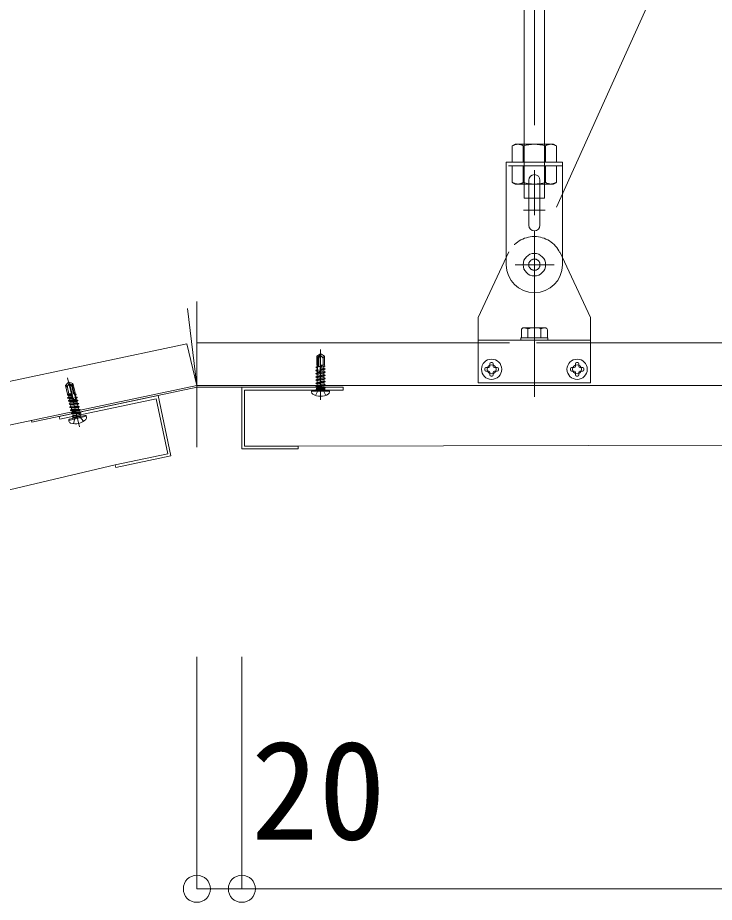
# Model space of a CAD drawing. Units: millimetres on the paper, enlarged 5 times, with parts at other scales. Extents: x -1379 to 1379, y -984 to 973.
# Drawn here: x -612.3 to -534.9, y -274.6 to -176.3 of the extents above; entities that cross this region are included whole.
import ezdxf
from ezdxf.enums import TextEntityAlignment as Align

# ---------------------------------------------------------------- set-up
doc = ezdxf.new("R2010")
doc.units = ezdxf.units.MM
doc.header["$LTSCALE"] = 5
doc.header["$PDMODE"] = 32
doc.header["$PDSIZE"] = 3
for name, pattern in [('CHAIN1', [8, 5, -1, 1, -1]), ('DASHED1', [1.8, 1.2, -0.6]), ('DOUBLE_CHAIN1', [8.8, 5, -1, 0.6, -0.6, 0.6, -1]), ('LONG_DASHED1', [7, 6, -1])]:
    doc.linetypes.add(name, pattern=pattern)
for name, color, linetype, lineweight in [('2-0_中心線', 3, 'Continuous', 18), ('2-1_中線', 7, 'Continuous', 18), ('2-2_太線１', 3, 'Continuous', 18), ('2-5_寸法', 4, 'Continuous', 9), ('2-6_文字', 7, 'Continuous', 18)]:
    doc.layers.add(name, color=color, linetype=linetype, lineweight=lineweight)
doc.styles.add('ＭＳ ゴシック', font='')
doc.styles.get('ＭＳ ゴシック').set_extended_font_data('MS Gothic')

msp = doc.modelspace()

# ---------------------------------------------------------------- linework, layer by layer
at = {"layer": '2-0_中心線', "color": 4, "linetype": 'CHAIN1', "lineweight": 9}
for p, q in [((-554.919, -83.258), (-554.919, -218.42)), ((-554.919, -200.017), (-554.919, -208.3)), ((-557.035, -203.748), (-552.732, -203.748)), ((-592.419, -207.835), (-592.419, -224.023)), ((-554.919, -216.565), (-554.919, -208.014)), ((-592.419, -217.173), (-593.441, -208.631)), ((-578.669, -218.766), (-578.669, -213.168)), ((-605.454, -221.768), (-606.773, -216.328))]:
    msp.add_line(p, q, dxfattribs=at)
at = {"layer": '2-0_中心線'}
for p, q in [((-556.044, -86.173), (-556.044, -190.373)), ((-553.794, -86.173), (-553.794, -190.373)), ((-578.76, -213.693), (-579.094, -213.927)), ((-579.094, -214.923), (-579.094, -213.927)), ((-578.969, -213.993), (-579.094, -213.927)), ((-578.692, -213.798), (-578.969, -213.993)), ((-578.969, -213.993), (-578.969, -215.048)), ((-578.894, -214.149), (-578.692, -213.798)), ((-578.894, -214.149), (-578.894, -215.048)), ((-578.669, -213.673), (-578.76, -213.693)), ((-578.76, -213.693), (-578.692, -213.798)), ((-578.682, -214.024), (-578.719, -214.089)), ((-578.719, -214.089), (-578.719, -215.405)), ((-578.692, -213.798), (-578.669, -213.673)), ((-578.645, -213.783), (-578.669, -213.673)), ((-578.493, -213.998), (-578.51, -213.986)), ((-578.394, -214.186), (-578.394, -214.923)), ((-578.307, -213.985), (-578.244, -213.927)), ((-578.244, -214.923), (-578.244, -213.927)), ((-579.169, -215.185), (-579.15, -215.119)), ((-579.169, -215.185), (-578.961, -215.152)), ((-579.169, -215.185), (-579.044, -215.257)), ((-579.15, -215.119), (-579.044, -215.058)), ((-579.15, -215.119), (-578.965, -215.076)), ((-579.094, -214.923), (-579.023, -214.923)), ((-579.044, -215.058), (-579.044, -214.923)), ((-579.016, -215.052), (-579.044, -215.058)), ((-579.023, -214.923), (-579.016, -215.052)), ((-578.623, -215.048), (-579.017, -215.048)), ((-578.965, -215.076), (-579.016, -215.052)), ((-579.006, -215.247), (-578.961, -215.152)), ((-578.965, -215.076), (-578.961, -215.152)), ((-578.589, -214.923), (-578.778, -215.621)), ((-578.655, -215.165), (-578.294, -215.08)), ((-578.655, -215.165), (-578.583, -215.092)), ((-578.468, -214.923), (-578.597, -214.953)), ((-578.553, -214.98), (-578.597, -214.953)), ((-578.589, -214.923), (-578.244, -214.923)), ((-578.553, -214.98), (-578.583, -215.092)), ((-578.583, -215.092), (-578.213, -215.033)), ((-578.553, -214.98), (-578.31, -214.923)), ((-578.213, -215.033), (-578.294, -215.08)), ((-578.294, -215.235), (-578.294, -215.08)), ((-578.213, -215.033), (-578.244, -214.923)), ((-579.194, -215.497), (-579.044, -215.411)), ((-579.194, -215.497), (-578.944, -215.455)), ((-579.194, -215.522), (-578.943, -215.48)), ((-579.194, -215.522), (-579.194, -215.497)), ((-579.194, -215.522), (-579.044, -215.609)), ((-579.194, -215.875), (-578.144, -215.699)), ((-579.194, -215.85), (-579.044, -215.763)), ((-579.194, -215.875), (-579.194, -215.85)), ((-579.194, -215.875), (-579.044, -215.962)), ((-579.194, -216.227), (-578.144, -216.051)), ((-579.194, -216.202), (-579.044, -216.116)), ((-579.044, -215.257), (-579.006, -215.247)), ((-579.044, -215.411), (-579.044, -215.257)), ((-578.997, -215.4), (-579.044, -215.411)), ((-578.294, -215.587), (-579.044, -215.763)), ((-579.044, -215.609), (-578.986, -215.595)), ((-579.044, -215.763), (-579.044, -215.609)), ((-579.044, -215.962), (-578.294, -215.785)), ((-578.294, -215.94), (-579.044, -216.116)), ((-579.044, -216.116), (-579.044, -215.962)), ((-579.044, -216.314), (-578.294, -216.138)), ((-579.006, -215.247), (-578.997, -215.4)), ((-578.944, -215.455), (-578.997, -215.4)), ((-578.986, -215.595), (-578.943, -215.48)), ((-578.986, -215.595), (-578.983, -215.657)), ((-578.944, -215.455), (-578.943, -215.48)), ((-578.756, -215.541), (-578.294, -215.433)), ((-578.756, -215.541), (-578.676, -215.435)), ((-578.294, -215.235), (-578.699, -215.33)), ((-578.669, -215.409), (-578.699, -215.33)), ((-578.676, -215.435), (-578.144, -215.346)), ((-578.669, -215.409), (-578.676, -215.435)), ((-578.144, -215.346), (-578.294, -215.433)), ((-578.294, -215.587), (-578.294, -215.433)), ((-578.144, -215.699), (-578.294, -215.785)), ((-578.294, -215.94), (-578.294, -215.785)), ((-578.144, -216.051), (-578.294, -216.138)), ((-578.294, -216.292), (-578.294, -216.138)), ((-578.144, -215.346), (-578.144, -215.321)), ((-578.144, -215.699), (-578.144, -215.674)), ((-578.144, -216.051), (-578.144, -216.026)), ((-606.773, -218.134), (-607.007, -217.166)), ((-606.933, -217.207), (-607.007, -217.166)), ((-606.749, -217.176), (-606.736, -217.16)), ((-606.654, -216.819), (-606.562, -216.817)), ((-606.603, -216.935), (-606.654, -216.819)), ((-606.652, -216.932), (-606.654, -216.819)), ((-606.562, -216.817), (-606.603, -216.935)), ((-606.323, -217.228), (-606.603, -216.935)), ((-606.603, -216.935), (-606.287, -217.058)), ((-606.562, -216.817), (-606.181, -216.966)), ((-606.559, -217.157), (-606.508, -217.211)), ((-606.287, -217.058), (-606.181, -216.966)), ((-606.287, -217.058), (-606.038, -218.084)), ((-605.946, -217.933), (-606.181, -216.966)), ((-579.194, -216.227), (-579.194, -216.202)), ((-579.194, -216.227), (-579.044, -216.314)), ((-579.182, -216.548), (-579.044, -216.468)), ((-579.172, -216.593), (-579.182, -216.548)), ((-579.182, -216.9), (-579.044, -216.821)), ((-579.172, -216.946), (-579.182, -216.9)), ((-579.172, -216.593), (-578.144, -216.404)), ((-579.172, -216.593), (-579.056, -216.66)), ((-579.172, -216.946), (-578.144, -216.756)), ((-579.172, -216.946), (-579.056, -217.012)), ((-579.172, -217.303), (-578.144, -217.114)), ((-579.056, -216.66), (-578.294, -216.49)), ((-579.056, -217.012), (-578.294, -216.843)), ((-578.294, -216.292), (-579.044, -216.468)), ((-579.044, -216.468), (-579.044, -216.314)), ((-578.294, -216.645), (-579.044, -216.821)), ((-579.044, -216.821), (-579.044, -216.66)), ((-578.294, -217.002), (-579.044, -217.179)), ((-579.044, -217.179), (-579.044, -217.012)), ((-578.144, -216.404), (-578.294, -216.49)), ((-578.144, -216.756), (-578.294, -216.843)), ((-578.144, -217.114), (-578.294, -217.201)), ((-578.144, -216.404), (-578.144, -216.379)), ((-578.144, -216.756), (-578.144, -216.731)), ((-578.144, -217.114), (-578.144, -217.089)), ((-606.8, -217.382), (-606.627, -218.098)), ((-606.777, -218.248), (-606.773, -218.134)), ((-606.437, -218.052), (-606.773, -218.134)), ((-606.459, -218.116), (-606.709, -218.118)), ((-606.555, -218.081), (-606.422, -218.08)), ((-606.508, -217.211), (-606.197, -218.49)), ((-606.459, -218.116), (-606.422, -218.08)), ((-606.459, -218.116), (-606.404, -218.218)), ((-606.437, -218.052), (-606.09, -218.687)), ((-606.375, -218.166), (-605.993, -218.073)), ((-606.323, -217.228), (-606.111, -218.102)), ((-606.036, -218.113), (-605.992, -218.077)), ((-605.846, -218.111), (-606.036, -218.113)), ((-606.036, -218.113), (-606.022, -218.187)), ((-605.946, -217.933), (-606.015, -217.95)), ((-606.015, -217.95), (-605.992, -218.077)), ((-605.963, -218.077), (-605.995, -217.945)), ((-605.992, -218.077), (-605.963, -218.077)), ((-605.846, -218.111), (-605.963, -218.077)), ((-605.813, -218.17), (-605.846, -218.111)), ((-577.669, -217.798), (-579.669, -217.798)), ((-579.669, -217.798), (-579.669, -217.873)), ((-577.794, -217.673), (-579.544, -217.673)), ((-579.194, -217.673), (-579.115, -217.594)), ((-579.182, -217.258), (-579.044, -217.179)), ((-579.172, -217.303), (-579.182, -217.258)), ((-579.172, -217.303), (-579.056, -217.37)), ((-579.112, -217.473), (-579.115, -217.594)), ((-579.115, -217.594), (-578.224, -217.594)), ((-579.112, -217.473), (-578.156, -217.473)), ((-579.056, -217.37), (-578.294, -217.201)), ((-579.044, -217.473), (-579.044, -217.37)), ((-578.294, -217.355), (-578.797, -217.473)), ((-578.338, -217.473), (-578.144, -217.441)), ((-578.144, -217.441), (-578.294, -217.355)), ((-578.227, -217.473), (-578.224, -217.594)), ((-578.144, -217.673), (-578.224, -217.594)), ((-578.18, -217.473), (-578.144, -217.466)), ((-578.144, -217.466), (-578.156, -217.473)), ((-578.144, -217.466), (-578.144, -217.441)), ((-577.669, -217.798), (-577.669, -217.873)), ((-606.404, -218.218), (-606.777, -218.248)), ((-606.777, -218.248), (-606.687, -218.275)), ((-606.77, -218.568), (-606.776, -218.544)), ((-606.233, -218.53), (-606.77, -218.568)), ((-606.77, -218.568), (-606.604, -218.617)), ((-606.687, -218.911), (-606.693, -218.887)), ((-606.317, -218.272), (-606.687, -218.275)), ((-606.65, -218.425), (-606.687, -218.275)), ((-605.625, -218.835), (-606.687, -218.911)), ((-606.687, -218.911), (-606.521, -218.96)), ((-606.65, -218.425), (-606.235, -218.422)), ((-606.129, -218.614), (-606.604, -218.617)), ((-606.567, -218.767), (-606.604, -218.617)), ((-606.567, -218.767), (-605.797, -218.762)), ((-605.75, -218.954), (-606.521, -218.96)), ((-606.484, -219.11), (-606.521, -218.96)), ((-606.484, -219.11), (-605.714, -219.104)), ((-606.317, -218.272), (-606.404, -218.218)), ((-606.246, -218.506), (-606.233, -218.53)), ((-606.245, -218.506), (-606.235, -218.422)), ((-606.129, -218.614), (-606.233, -218.53)), ((-605.813, -218.17), (-606.022, -218.187)), ((-605.956, -218.269), (-606.022, -218.187)), ((-605.967, -218.486), (-605.929, -218.419)), ((-605.714, -218.468), (-605.967, -218.486)), ((-605.967, -218.486), (-605.963, -218.51)), ((-605.708, -218.492), (-605.963, -218.51)), ((-605.893, -218.612), (-605.963, -218.51)), ((-605.916, -218.269), (-605.956, -218.269)), ((-605.956, -218.269), (-605.929, -218.419)), ((-605.929, -218.419), (-605.88, -218.419)), ((-605.813, -218.17), (-605.916, -218.269)), ((-605.88, -218.419), (-605.916, -218.269)), ((-605.833, -218.612), (-605.893, -218.612)), ((-605.893, -218.612), (-605.882, -218.673)), ((-605.714, -218.468), (-605.88, -218.419)), ((-605.708, -218.492), (-605.833, -218.612)), ((-605.797, -218.762), (-605.833, -218.612)), ((-605.631, -218.81), (-605.797, -218.762)), ((-605.625, -218.835), (-605.75, -218.954)), ((-605.714, -219.104), (-605.75, -218.954)), ((-605.708, -218.492), (-605.714, -218.468)), ((-605.548, -219.153), (-605.714, -219.104)), ((-605.625, -218.835), (-605.631, -218.81)), ((-606.604, -219.254), (-606.61, -219.229)), ((-605.542, -219.177), (-606.604, -219.254)), ((-606.604, -219.254), (-606.438, -219.302)), ((-606.521, -219.596), (-606.527, -219.572)), ((-605.478, -219.538), (-606.521, -219.596)), ((-606.521, -219.596), (-606.354, -219.645)), ((-606.438, -219.939), (-606.443, -219.914)), ((-605.667, -219.297), (-606.438, -219.302)), ((-606.401, -219.452), (-606.438, -219.302)), ((-605.395, -219.881), (-606.438, -219.939)), ((-606.438, -219.939), (-606.271, -219.987)), ((-606.401, -219.452), (-605.631, -219.447)), ((-605.574, -219.63), (-606.354, -219.645)), ((-606.318, -219.795), (-605.548, -219.789)), ((-605.491, -219.973), (-606.271, -219.987)), ((-605.542, -219.177), (-605.667, -219.297)), ((-605.631, -219.447), (-605.667, -219.297)), ((-605.478, -219.492), (-605.631, -219.447)), ((-605.548, -219.789), (-605.586, -219.633)), ((-605.478, -219.538), (-605.574, -219.63)), ((-605.542, -219.177), (-605.548, -219.153)), ((-605.395, -219.834), (-605.548, -219.789)), ((-605.463, -220.137), (-605.503, -219.976)), ((-605.395, -219.881), (-605.491, -219.973)), ((-605.478, -219.538), (-605.478, -219.492)), ((-605.395, -219.881), (-605.395, -219.834)), ((-606.654, -221.063), (-604.71, -220.592)), ((-606.654, -221.063), (-606.636, -221.136)), ((-606.562, -220.912), (-604.861, -220.5)), ((-606.353, -220.286), (-606.359, -220.262)), ((-605.31, -220.228), (-606.353, -220.286)), ((-606.353, -220.286), (-606.187, -220.335)), ((-606.276, -220.605), (-606.151, -220.485)), ((-606.08, -220.59), (-606.276, -220.605)), ((-606.27, -220.629), (-606.276, -220.605)), ((-606.234, -220.627), (-606.27, -220.629)), ((-606.27, -220.629), (-606.257, -220.633)), ((-605.328, -220.407), (-606.257, -220.633)), ((-606.234, -220.142), (-605.463, -220.137)), ((-606.221, -220.83), (-606.163, -220.734)), ((-606.188, -220.616), (-606.163, -220.734)), ((-605.407, -220.32), (-606.187, -220.335)), ((-605.297, -220.524), (-606.163, -220.734)), ((-606.151, -220.485), (-605.634, -220.481)), ((-605.311, -220.182), (-605.463, -220.137)), ((-605.394, -220.423), (-605.418, -220.323)), ((-605.31, -220.228), (-605.407, -220.32)), ((-605.328, -220.407), (-605.297, -220.524)), ((-605.31, -220.228), (-605.311, -220.182)), ((-605.201, -220.582), (-605.297, -220.524)), ((-604.71, -220.592), (-604.692, -220.665))]:
    msp.add_line(p, q, dxfattribs=at)
at = {"layer": '2-0_中心線', "linetype": 'LONG_DASHED1'}
for p, q in [((-579.244, -218.268), (-578.956, -217.689)), ((-578.669, -217.537), (-578.956, -217.689)), ((-578.669, -217.537), (-578.383, -217.689)), ((-578.094, -218.268), (-578.383, -217.689)), ((-606.13, -221.42), (-605.986, -220.789)), ((-605.743, -220.573), (-605.986, -220.789)), ((-605.743, -220.573), (-605.429, -220.654)), ((-605.012, -221.148), (-605.429, -220.654))]:
    msp.add_line(p, q, dxfattribs=at)
at = {"layer": '2-0_中心線'}
for points in [[(-578.244, -213.927), (-578.579, -213.693), (-578.669, -213.673)], [(-579.194, -215.85), (-578.144, -215.674), (-578.294, -215.587)], [(-579.194, -216.202), (-578.144, -216.026), (-578.294, -215.94)], [(-578.669, -215.409), (-578.144, -215.321), (-578.294, -215.235)], [(-607.007, -217.166), (-606.737, -216.859), (-606.654, -216.819)], [(-579.182, -216.548), (-578.144, -216.379), (-578.294, -216.292)], [(-579.182, -216.9), (-578.144, -216.731), (-578.294, -216.645)], [(-579.182, -217.258), (-578.144, -217.089), (-578.294, -217.002)], [(-578.284, -216.651), (-578.294, -216.496), (-578.294, -216.49)], [(-578.284, -217.003), (-578.294, -216.848), (-578.294, -216.843)], [(-578.284, -217.361), (-578.294, -217.206), (-578.294, -217.201)], [(-606.245, -218.506), (-606.776, -218.544), (-606.65, -218.425)], [(-605.631, -218.81), (-606.693, -218.887), (-606.567, -218.767)], [(-605.548, -219.153), (-606.61, -219.229), (-606.484, -219.11)], [(-605.478, -219.492), (-606.527, -219.572), (-606.401, -219.452)], [(-605.395, -219.834), (-606.443, -219.914), (-606.318, -219.795)], [(-606.327, -219.804), (-606.353, -219.65), (-606.354, -219.645)], [(-606.244, -220.146), (-606.27, -219.993), (-606.271, -219.987)], [(-605.311, -220.182), (-606.359, -220.262), (-606.234, -220.142)], [(-606.16, -220.494), (-606.186, -220.34), (-606.187, -220.335)]]:
    msp.add_lwpolyline(points, dxfattribs=at)
for centre, radius, start, end in [((-578.973, -213.856), 0.336, 329.99998, 12.5), ((-578.578, -214.084), 0.12, 54.99998, 149.99998), ((-578.317, -213.711), 0.336, 192.5, 235), ((-578.625, -214.186), 0.23, 0, 54.99998), ((-578.407, -213.876), 0.148, 235, 312.84566), ((-578.12, -214.186), 0.275, 132.84566, 180), ((-578.907, -215.486), 0.188, 246.07925, 313.5446), ((-606.988, -216.938), 0.336, 318.63478, 1.13478), ((-606.646, -217.239), 0.12, 43.63479, 138.63479), ((-606.316, -216.925), 0.336, 181.13478, 223.63479), ((-606.861, -217.078), 0.148, 240.78912, 318.63478), ((-607.067, -217.447), 0.275, 13.63478, 60.78912), ((-606.577, -217.328), 0.23, 138.63479, 193.63478), ((-579.544, -217.798), 0.125, 90, 180), ((-579.369, -217.873), 0.3, 180, 238.10921), ((-578.669, -216.748), 1.625, 238.10921, 301.89078), ((-577.969, -217.873), 0.3, 301.89078, 0), ((-577.794, -217.798), 0.125, 0, 90), ((-605.996, -218.524), 0.188, 240.09018, 307.55552), ((-606.532, -221.034), 0.125, 103.63478, 193.63478), ((-605.929, -219.807), 1.625, 251.744, 315.52557), ((-604.831, -220.621), 0.125, 13.63478, 103.63478), ((-604.984, -220.735), 0.3, 315.52557, 13.63478), ((-606.344, -221.065), 0.3, 193.63478, 251.744)]:
    msp.add_arc(centre, radius, start, end, dxfattribs=at)
at = {"layer": '2-1_中線', "color": 3}
for p, q in [((-557.041, -190.373), (-557.369, -190.563)), ((-557.369, -192.373), (-557.369, -190.563)), ((-552.798, -190.373), (-557.041, -190.373)), ((-556.144, -192.373), (-556.144, -190.563)), ((-553.694, -192.373), (-553.694, -190.563)), ((-552.798, -190.373), (-552.469, -190.563)), ((-552.469, -192.373), (-552.469, -190.563)), ((-557.369, -192.373), (-552.469, -192.373)), ((-556.363, -210.998), (-556.363, -211.873)), ((-556.196, -210.79), (-556.313, -210.848)), ((-556.113, -210.748), (-553.726, -210.748)), ((-556.023, -210.771), (-555.641, -210.873)), ((-555.641, -210.877), (-555.641, -211.873)), ((-553.815, -210.77), (-554.198, -210.871)), ((-554.198, -210.871), (-554.198, -211.873)), ((-553.644, -210.788), (-553.528, -210.846)), ((-553.476, -210.998), (-553.476, -211.873)), ((-556.363, -211.873), (-553.476, -211.873)), ((-553.419, -212.123), (-553.419, -211.873))]:
    msp.add_line(p, q, dxfattribs=at)
at = {"layer": '2-1_中線'}
for p, q in [((-551.794, -192.373), (-558.044, -192.373)), ((-558.044, -192.373), (-558.044, -203.748)), ((-551.794, -192.373), (-551.794, -203.748)), ((-561.169, -209.623), (-557.749, -202.322)), ((-548.669, -209.623), (-552.09, -202.322)), ((-561.169, -209.623), (-561.169, -216.873)), ((-548.669, -209.623), (-548.669, -216.873)), ((-561.169, -212.123), (-548.669, -212.123)), ((-548.669, -216.873), (-561.169, -216.873)), ((-592.419, -217.173), (-587.419, -217.173)), ((-587.419, -217.373), (-592.395, -217.373)), ((-587.419, -217.373), (-576.169, -217.373)), ((-587.419, -217.373), (-587.419, -224.223)), ((-576.169, -217.373), (-576.169, -217.673)), ((-596.714, -218.287), (-607.721, -220.611)), ((-607.659, -220.905), (-596.945, -218.642)), ((-596.945, -218.642), (-595.654, -224.757)), ((-596.714, -218.285), (-595.298, -224.989)), ((-607.721, -220.611), (-607.659, -220.905)), ((-581.169, -223.923), (-587.119, -223.923)), ((-581.169, -223.923), (-392.919, -223.423)), ((-601.476, -225.987), (-595.654, -224.757)), ((-601.414, -226.28), (-595.298, -224.989)), ((-740.921, -258.74), (-601.476, -225.987)), ((-601.476, -225.987), (-601.414, -226.28))]:
    msp.add_line(p, q, dxfattribs=at)
at = {"layer": '2-1_中線', "linetype": 'DASHED1'}
for p, q in [((-551.794, -192.773), (-558.044, -192.773)), ((-548.669, -212.423), (-561.169, -212.423))]:
    msp.add_line(p, q, dxfattribs=at)
at = {"layer": '2-1_中線', "color": 3, "linetype": 'DASHED1'}
for p, q in [((-552.469, -192.773), (-557.369, -192.773)), ((-557.369, -192.798), (-557.369, -194.609)), ((-556.144, -192.798), (-556.144, -194.609)), ((-553.694, -192.798), (-553.694, -194.609)), ((-552.469, -192.798), (-552.469, -194.609)), ((-557.041, -194.798), (-557.369, -194.609)), ((-557.041, -194.798), (-552.798, -194.798)), ((-552.798, -194.798), (-552.469, -194.609))]:
    msp.add_line(p, q, dxfattribs=at)
at = {"layer": '2-1_中線', "color": 3}
msp.add_lwpolyline([(-553.419, -211.873), (-556.419, -211.873), (-556.419, -212.123)], dxfattribs=at)
at = {"layer": '2-1_中線'}
for points in [[(-592.395, -217.373), (-610.765, -221.253), (-610.806, -221.058)], [(-576.169, -217.673), (-587.119, -217.673), (-587.119, -223.923)], [(-581.169, -223.923), (-581.169, -224.223), (-587.419, -224.223)]]:
    msp.add_lwpolyline(points, dxfattribs=at)
at = {"layer": '2-1_中線', "linetype": 'DASHED1'}
msp.add_circle((-554.919, -203.748), 0.625, dxfattribs=at)
at = {"layer": '2-1_中線'}
for centre in [(-559.669, -215.373), (-550.169, -215.373)]:
    msp.add_circle(centre, 0.5, dxfattribs=at)
at = {"layer": '2-1_中線', "color": 3}
for centre, radius, start, end in [((-556.569, -192.066), 1.703, 96.34296, 118.04134), ((-556.799, -191.592), 1.22, 57.5712, 88.0446), ((-554.919, -194.427), 4.054, 72.41205, 107.58797), ((-553.04, -191.592), 1.22, 91.95543, 122.42883), ((-553.27, -192.066), 1.703, 61.95869, 83.65707), ((-556.113, -210.998), 0.25, 90, 180), ((-556.084, -211.013), 0.25, 75.94201, 116.60205), ((-554.914, -212.859), 2.111, 70.16671, 110.15114), ((-553.755, -211.013), 0.25, 63.73468, 103.86023), ((-553.726, -210.998), 0.25, 0, 90)]:
    msp.add_arc(centre, radius, start, end, dxfattribs=at)
at = {"layer": '2-1_中線', "color": 3, "linetype": 'DASHED1'}
for centre, radius, start, end in [((-556.569, -193.105), 1.703, 241.95869, 263.65707), ((-556.799, -193.579), 1.22, 271.95543, 302.42883), ((-554.919, -190.744), 4.054, 252.41205, 287.58797), ((-553.04, -193.579), 1.22, 237.5712, 268.0446), ((-553.27, -193.105), 1.703, 276.34296, 298.04134)]:
    msp.add_arc(centre, radius, start, end, dxfattribs=at)
at = {"layer": '2-1_中線', "linetype": 'DASHED1'}
msp.add_arc((-554.919, -203.748), 3.125, 25.10152, 154.89848, dxfattribs=at)
at = {"layer": '2-1_中線'}
msp.add_arc((-554.919, -203.748), 3.125, 180, 0, dxfattribs=at)
at = {"layer": '2-2_太線１', "linetype": 'DASHED1'}
for p, q in [((-556.044, -196.374), (-556.044, -190.373)), ((-553.794, -196.374), (-553.794, -190.373)), ((-556.044, -196.374), (-553.794, -196.374))]:
    msp.add_line(p, q, dxfattribs=at)
at = {"layer": '2-2_太線１'}
for p, q in [((-555.544, -194.373), (-555.544, -199.373)), ((-554.294, -194.373), (-554.294, -199.373)), ((-593.539, -212.557), (-621.801, -218.526)), ((-592.419, -217.175), (-593.539, -212.557)), ((-592.419, -212.423), (-592.419, -217.173)), ((-561.169, -212.423), (-592.419, -212.423)), ((-261.169, -212.423), (-548.669, -212.423)), ((-592.419, -217.175), (-620.819, -223.173)), ((-104.838, -217.173), (-592.419, -217.173))]:
    msp.add_line(p, q, dxfattribs=at)
at = {"layer": '2-2_太線１', "linetype": 'DOUBLE_CHAIN1'}
msp.add_line((-553.729, -197.685), (-556.109, -197.685), dxfattribs=at)
at = {"layer": '2-2_太線１'}
msp.add_circle((-554.919, -203.748), 1.25, dxfattribs=at)
for centre, start, end in [((-554.919, -194.373), 0, 180), ((-554.919, -199.373), 180, 0)]:
    msp.add_arc(centre, 0.625, start, end, dxfattribs=at)
at = {"layer": '2-5_寸法'}
for p, q in [((-592.419, -273.08), (-592.419, -247.315)), ((-587.419, -273.08), (-587.419, -247.315)), ((-587.419, -273.08), (-587.419, -247.315)), ((-587.419, -273.08), (-592.419, -273.08))]:
    msp.add_line(p, q, dxfattribs=at)
for points in [[(-552.474, -197.355), (-515.967, -116.527), (-294.277, -116.527)], [(-587.419, -273.08), (-386.044, -273.08), (-153.544, -273.08)]]:
    msp.add_lwpolyline(points, dxfattribs=at)
at = {"layer": '2-5_寸法', "color": 3}
for p in [(-592.419, -273.08), (-587.419, -273.08)]:
    msp.add_point(p, dxfattribs=at)
at = {"layer": '2-6_文字'}
for p, q in [((-560.294, -215.186), (-559.982, -215.186)), ((-559.857, -214.748), (-559.857, -215.061)), ((-559.732, -214.623), (-559.669, -214.623)), ((-559.607, -214.623), (-559.669, -214.623)), ((-559.482, -214.748), (-559.482, -215.061)), ((-559.044, -215.186), (-559.357, -215.186)), ((-550.794, -215.186), (-550.482, -215.186)), ((-550.357, -214.748), (-550.357, -215.061)), ((-550.232, -214.623), (-550.169, -214.623)), ((-550.107, -214.623), (-550.169, -214.623)), ((-549.982, -214.748), (-549.982, -215.061)), ((-549.544, -215.186), (-549.857, -215.186)), ((-560.419, -215.311), (-560.419, -215.373)), ((-560.419, -215.436), (-560.419, -215.373)), ((-560.294, -215.561), (-559.982, -215.561)), ((-559.857, -215.998), (-559.857, -215.686)), ((-559.732, -216.123), (-559.669, -216.123)), ((-559.607, -216.123), (-559.669, -216.123)), ((-559.482, -215.998), (-559.482, -215.686)), ((-559.044, -215.561), (-559.357, -215.561)), ((-558.919, -215.311), (-558.919, -215.373)), ((-558.919, -215.436), (-558.919, -215.373)), ((-550.919, -215.311), (-550.919, -215.373)), ((-550.919, -215.436), (-550.919, -215.373)), ((-550.794, -215.561), (-550.482, -215.561)), ((-550.357, -215.998), (-550.357, -215.686)), ((-550.232, -216.123), (-550.169, -216.123)), ((-550.107, -216.123), (-550.169, -216.123)), ((-549.982, -215.998), (-549.982, -215.686)), ((-549.544, -215.561), (-549.857, -215.561)), ((-549.419, -215.311), (-549.419, -215.373)), ((-549.419, -215.436), (-549.419, -215.373))]:
    msp.add_line(p, q, dxfattribs=at)
for centre in [(-559.669, -215.373), (-550.169, -215.373)]:
    msp.add_circle(centre, 1.125, dxfattribs=at)
for centre, start, end in [((-560.294, -215.311), 90, 180), ((-559.982, -215.061), 270, 0), ((-559.732, -214.748), 90, 180), ((-559.607, -214.748), 0, 90), ((-559.357, -215.061), 180, 270), ((-559.044, -215.311), 0, 90), ((-550.794, -215.311), 90, 180), ((-550.482, -215.061), 270, 0), ((-550.232, -214.748), 90, 180), ((-550.107, -214.748), 0, 90), ((-549.857, -215.061), 180, 270), ((-549.544, -215.311), 0, 90), ((-560.294, -215.436), 180, 270), ((-559.982, -215.686), 0, 90), ((-559.732, -215.998), 180, 270), ((-559.607, -215.998), 270, 0), ((-559.357, -215.686), 90, 180), ((-559.044, -215.436), 270, 0), ((-550.794, -215.436), 180, 270), ((-550.482, -215.686), 0, 90), ((-550.232, -215.998), 180, 270), ((-550.107, -215.998), 270, 0), ((-549.857, -215.686), 90, 180), ((-549.544, -215.436), 270, 0)]:
    msp.add_arc(centre, 0.125, start, end, dxfattribs=at)

# ---------------------------------------------------------------- texts
at = {"layer": '2-5_寸法', "color": 7, "style": 'ＭＳ ゴシック'}
msp.add_text('20', height=11, dxfattribs=at).set_placement((-586.399, -270.911), align=Align.BOTTOM_LEFT)

doc.saveas('drawing.dxf')
